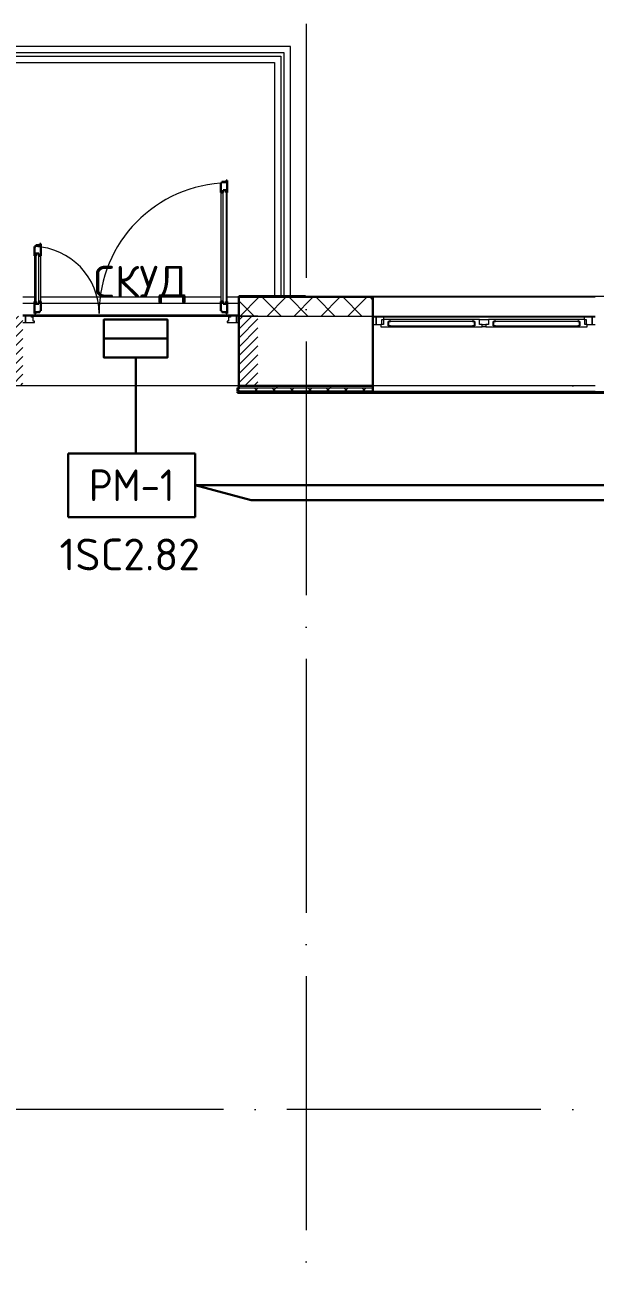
# Model space of a CAD drawing. Header units: millimetres. Extents: x -1073752 to 1436911, y -1379358 to 94781.
# Drawn here: x -1047518 to -1043029, y -986282 to -976512 of the extents above; entities that cross this region are included whole.
import ezdxf
from ezdxf.enums import TextEntityAlignment as Align

# ---------------------------------------------------------------- set-up
doc = ezdxf.new("R2010")
doc.units = ezdxf.units.MM
doc.set_wipeout_variables(frame=1)
doc.linetypes.add('ADSK_Линия сетки', pattern=[25, 20, -2.5, 0, -2.5])
doc.linetypes.add('ADSK_Штриховая_ш2 п1_5', pattern=[4.5, 3, -1.5])
for name, color, linetype, lineweight in [('_ Окна', 7, 'Continuous', 9), ('RC-Линии_связи-Адресные', 5, 'Continuous', 50), ('RC-Прочее_оборудование', 1, 'Continuous', 30), ('АПС', 5, 'Continuous', 30), ('Двери', 252, 'Continuous', 9), ('Лестницы', 7, 'Continuous', 9), ('лс', 5, 'Continuous', 30), ('Ограждение', 252, 'Continuous', 9), ('Окна', 7, 'Continuous', 9), ('Оси', 252, 'Continuous', 9), ('Стены внутренние', 7, 'Continuous', 18), ('Стены наружные', 7, 'Continuous', 18), ('Стены штриховка', 7, 'Continuous', 9)]:
    doc.layers.add(name, color=color, linetype=linetype, lineweight=lineweight)
doc.layers.add('Двери открывание', color=7, linetype='Continuous', lineweight=9, true_color=0xc0c0c0)
doc.styles.add('ICOCPEUR', font='isocpeur.ttf', dxfattribs={"height": 250})
doc.styles.add('ISOCPEUR', font='isocpeur.ttf', dxfattribs={"height": 250})
doc.styles.add('RubezhCAD', font='isocpeur.ttf')
doc.styles.get("Standard").update_dxf_attribs({"font": 'arial.ttf'})

# ---------------------------------------------------------------- blocks, each defined once
blk = doc.blocks.new('2 этаж')
at = {"layer": 'Двери', "lineweight": 18, "true_color": 0x636466}
h = blk.add_hatch(dxfattribs=at)
h.set_pattern_fill('FP_2', color=251, style=0, pattern_type=2)
h.set_pattern_definition([(45, (111971.006, 28635.747), (-35.3553, 35.3553), [])])
h.paths.add_polyline_path([(113096, 28360.7), (113096, 28910.7), (112946, 28910.7), (112946, 28360.7)])
h.paths.add_polyline_path([(111096, 28360.7), (111246, 28360.7), (111246, 28910.7), (111096, 28910.7), (111096, 28383.2)])
at = {"layer": '_ Окна', "color": 251, "true_color": 0x636466}
for p, q in [((114026, 28900.7), (114001, 28900.7)), ((114001, 28842.7), (114026, 28842.7)), ((114026, 28842.7), (114026, 28900.7)), ((114124, 28866.7), (114121, 28866.7)), ((114121, 28866.7), (114121, 28834.7)), ((114121, 28834.7), (114124, 28834.7)), ((114801, 28866.7), (114124, 28866.7)), ((114124, 28866.7), (114124, 28834.7)), ((114124, 28834.7), (114124, 28866.7)), ((114124, 28834.7), (114801, 28834.7)), ((114801, 28834.7), (114801, 28866.7)), ((114801, 28866.7), (114801, 28834.7)), ((114804, 28866.7), (114801, 28866.7)), ((114801, 28834.7), (114804, 28834.7)), ((114804, 28834.7), (114804, 28866.7)), ((114951, 28866.7), (114948, 28866.7)), ((114948, 28866.7), (114948, 28834.7)), ((114948, 28834.7), (114951, 28834.7)), ((115628, 28866.7), (114951, 28866.7)), ((114951, 28866.7), (114951, 28834.7)), ((114951, 28834.7), (114951, 28866.7)), ((114951, 28834.7), (115628, 28834.7)), ((115628, 28834.7), (115628, 28866.7)), ((115628, 28866.7), (115628, 28834.7)), ((115631, 28866.7), (115628, 28866.7)), ((115628, 28834.7), (115631, 28834.7)), ((115631, 28834.7), (115631, 28866.7)), ((115751, 28900.7), (115726, 28900.7)), ((115726, 28900.7), (115726, 28842.7)), ((115726, 28842.7), (115751, 28842.7))]:
    blk.add_line(p, q, dxfattribs=at)
at = {"layer": '_ Окна', "color": 251, "lineweight": 18, "true_color": 0x636466}
for p, q in [((114085.5, 28900.7), (114026, 28900.7)), ((114026, 28900.7), (114026, 28842.7)), ((114026, 28842.7), (114064, 28842.7)), ((114084, 28842.7), (114064, 28842.7)), ((114064, 28842.7), (114064, 28825.7)), ((114064, 28825.7), (114120, 28825.7)), ((114072, 28842.7), (114072, 28883.7)), ((114072, 28883.7), (114084, 28883.7)), ((114084, 28883.7), (114084, 28842.7)), ((114134.5, 28883.7), (114084, 28883.7)), ((114090, 28883.7), (114085.5, 28900.7)), ((114120, 28825.7), (114121, 28826.7)), ((114121, 28834.7), (114121, 28866.7)), ((114121, 28866.7), (114139, 28866.7)), ((114139, 28834.7), (114121, 28834.7)), ((114121, 28826.7), (114122, 28825.7)), ((114122, 28825.7), (114136.6, 28825.7)), ((114139, 28866.7), (114134.5, 28883.7)), ((114136.6, 28825.7), (114139, 28834.7)), ((114790.6, 28883.7), (114786, 28866.7)), ((114786, 28866.7), (114804, 28866.7)), ((114804, 28834.7), (114786, 28834.7)), ((114786, 28834.7), (114788.4, 28825.7)), ((114788.4, 28825.7), (114803, 28825.7)), ((114841, 28883.7), (114790.6, 28883.7)), ((114803, 28825.7), (114804, 28826.7)), ((114804, 28866.7), (114804, 28834.7)), ((114804, 28826.7), (114805, 28825.7)), ((114805, 28825.7), (114861, 28825.7)), ((114841, 28842.7), (114841, 28883.7)), ((114861, 28842.7), (114841, 28842.7)), ((114861, 28825.7), (114861, 28842.7)), ((114911, 28842.7), (114891, 28842.7)), ((114891, 28842.7), (114891, 28825.7)), ((114891, 28825.7), (114947, 28825.7)), ((114911, 28883.7), (114911, 28842.7)), ((114961.5, 28883.7), (114911, 28883.7)), ((114947, 28825.7), (114948, 28826.7)), ((114948, 28834.7), (114948, 28866.7)), ((114948, 28866.7), (114966, 28866.7)), ((114966, 28834.7), (114948, 28834.7)), ((114948, 28826.7), (114949, 28825.7)), ((114949, 28825.7), (114963.6, 28825.7)), ((114966, 28866.7), (114961.5, 28883.7)), ((114963.6, 28825.7), (114966, 28834.7)), ((115617.6, 28883.7), (115613, 28866.7)), ((115613, 28866.7), (115631, 28866.7)), ((115631, 28834.7), (115613, 28834.7)), ((115613, 28834.7), (115615.4, 28825.7)), ((115615.4, 28825.7), (115630, 28825.7)), ((115668, 28883.7), (115617.6, 28883.7)), ((115630, 28825.7), (115631, 28826.7)), ((115631, 28866.7), (115631, 28834.7)), ((115631, 28826.7), (115632, 28825.7)), ((115632, 28825.7), (115688, 28825.7)), ((115666.6, 28900.7), (115662, 28883.7)), ((115726, 28900.7), (115666.6, 28900.7)), ((115668, 28842.7), (115668, 28883.7)), ((115668, 28883.7), (115680, 28883.7)), ((115688, 28842.7), (115668, 28842.7)), ((115680, 28883.7), (115680, 28842.7)), ((115688, 28825.7), (115688, 28842.7)), ((115688, 28842.7), (115726, 28842.7)), ((115726, 28842.7), (115726, 28900.7))]:
    blk.add_line(p, q, dxfattribs=at)
at = {"layer": 'Двери', "color": 251, "lineweight": 30, "true_color": 0x636466}
for p, q in [((112813, 29958.7), (112804, 29958.7)), ((112804, 29958.7), (112804, 29884.7)), ((112845, 29968.7), (112813, 29968.7)), ((112813, 29968.7), (112813, 29958.7)), ((112821, 29884.7), (112821, 29902.7)), ((112821, 29902.7), (112845, 29902.7)), ((112854, 29978.7), (112845, 29978.7)), ((112845, 29978.7), (112845, 29968.7)), ((112845, 29902.7), (112845, 29884.7)), ((112854, 29884.7), (112854, 29978.7)), ((112804, 29884.7), (112821, 29884.7)), ((112845, 29884.7), (112854, 29884.7)), ((111347, 29458.7), (111338, 29458.7)), ((111338, 29458.7), (111338, 29384.7)), ((111379, 29468.7), (111347, 29468.7)), ((111347, 29468.7), (111347, 29458.7)), ((111388, 29478.7), (111379, 29478.7)), ((111379, 29478.7), (111379, 29468.7)), ((111388, 29384.7), (111388, 29478.7)), ((111347, 29384.7), (111338, 29384.7)), ((111347, 29402.7), (111347, 29384.7)), ((111371, 29402.7), (111347, 29402.7)), ((111371, 29384.7), (111371, 29402.7)), ((111388, 29384.7), (111371, 29384.7)), ((111338, 29024.7), (111338, 28930.7)), ((111347, 29024.7), (111338, 29024.7)), ((111347, 29006.7), (111347, 29024.7)), ((111371, 29024.7), (111371, 29006.7)), ((111388, 29024.7), (111371, 29024.7)), ((111388, 28950.7), (111388, 29024.7)), ((112804, 29024.7), (112804, 28950.7)), ((112804, 29024.7), (112821, 29024.7)), ((112821, 29024.7), (112821, 29006.7)), ((112845, 29024.7), (112854, 29024.7)), ((112845, 29006.7), (112845, 29024.7)), ((112854, 28930.7), (112854, 29024.7)), ((111338, 28930.7), (111347, 28930.7)), ((111371, 29006.7), (111347, 29006.7)), ((111347, 28930.7), (111347, 28940.7)), ((111347, 28940.7), (111379, 28940.7)), ((111379, 28940.7), (111379, 28950.7)), ((111379, 28950.7), (111388, 28950.7)), ((112804, 28950.7), (112813, 28950.7)), ((112813, 28950.7), (112813, 28940.7)), ((112813, 28940.7), (112845, 28940.7)), ((112821, 29006.7), (112845, 29006.7)), ((112845, 28940.7), (112845, 28930.7)), ((112845, 28930.7), (112854, 28930.7))]:
    blk.add_line(p, q, dxfattribs=at)
at = {"layer": 'Двери', "color": 251, "true_color": 0x636466}
for p, q in [((112821, 29006.7), (112821, 29902.7)), ((112821, 29902.7), (112845, 29902.7)), ((112845, 29902.7), (112845, 29006.7)), ((112804, 29884.7), (112804, 29024.7)), ((112854, 29024.7), (112854, 29884.7)), ((111338, 29384.7), (111338, 29024.7)), ((111347, 29402.7), (111347, 29006.7)), ((111371, 29402.7), (111347, 29402.7)), ((111371, 29006.7), (111371, 29402.7)), ((111388, 29024.7), (111388, 29384.7)), ((111347, 29006.7), (111371, 29006.7)), ((112845, 29006.7), (112821, 29006.7)), ((111266, 28910.7), (111246, 28910.7)), ((111246, 28860.7), (111266, 28860.7)), ((111266, 28860.7), (111266, 28910.7)), ((111313, 28910.7), (111266, 28910.7)), ((111266, 28910.7), (111266, 28860.7)), ((111266, 28860.7), (111338, 28860.7)), ((111313, 28901.7), (111313, 28910.7)), ((111328, 28901.7), (111313, 28901.7)), ((111328, 28869.7), (111328, 28901.7)), ((111338, 28869.7), (111328, 28869.7)), ((111338, 28860.7), (111338, 28869.7)), ((112864, 28869.7), (112854, 28869.7)), ((112854, 28869.7), (112854, 28860.7)), ((112854, 28860.7), (112926, 28860.7)), ((112879, 28901.7), (112864, 28901.7)), ((112864, 28901.7), (112864, 28869.7)), ((112879, 28910.7), (112879, 28901.7)), ((112926, 28910.7), (112879, 28910.7)), ((112946, 28910.7), (112926, 28910.7)), ((112926, 28910.7), (112926, 28860.7)), ((112926, 28860.7), (112926, 28910.7)), ((112926, 28860.7), (112946, 28860.7)), ((112946, 28860.7), (112946, 28910.7))]:
    blk.add_line(p, q, dxfattribs=at)
at = {"layer": 'Двери', "color": 251, "linetype": 'ADSK_Штриховая_ш2 п1_5', "true_color": 0x636466}
for p, q in [((113096, 28910.7), (112946, 28910.7)), ((112946, 28910.7), (112946, 28360.7)), ((112946, 28360.7), (113096, 28360.7))]:
    blk.add_line(p, q, dxfattribs=at)
at = {"layer": 'Двери открывание', "color": 251, "true_color": 0x636466}
for centre, radius, start, end in [((112874, 28930.7), 1028, 91.11477, 180), ((111318, 28930.7), 528, 0, 87.82919)]:
    blk.add_arc(centre, radius, start, end, dxfattribs=at)
at = {"layer": 'Лестницы', "color": 251, "true_color": 0x636466}
for p, q in [((113351.3, 31032.7), (110626, 31032.7)), ((113301.3, 30982.7), (110676, 30982.7)), ((113301.3, 29067.7), (113301.3, 30982.7)), ((113351.3, 29067.7), (113351.3, 31032.7)), ((111246, 29062.7), (111338, 29062.7)), ((111388, 29062.7), (112804, 29062.7)), ((112854, 29062.7), (112946, 29062.7)), ((111246, 29012.7), (111338, 29012.7)), ((111388, 29012.7), (112804, 29012.7)), ((112854, 29012.7), (112946, 29012.7))]:
    blk.add_line(p, q, dxfattribs=at)
at = {"layer": 'Ограждение', "color": 251, "true_color": 0x636466}
for p, q in [((110701, 30957.7), (113276.3, 30957.7)), ((110751, 30907.7), (113226.3, 30907.7)), ((113226.3, 30907.7), (113226.3, 29067.7)), ((113276.3, 30957.7), (113276.3, 29067.7))]:
    blk.add_line(p, q, dxfattribs=at)
at = {"layer": 'Окна', "color": 251, "true_color": 0x636466}
for p, q in [((115666.6, 28900.7), (114085.5, 28900.7)), ((114120, 28825.7), (114122, 28825.7)), ((114790.6, 28883.7), (114134.5, 28883.7)), ((114136.6, 28825.7), (114788.4, 28825.7)), ((114803, 28825.7), (114805, 28825.7)), ((114841, 28883.7), (114910.8, 28883.7)), ((114861, 28842.7), (114891, 28842.7)), ((114891, 28825.7), (114861, 28825.7)), ((114947, 28825.7), (114949, 28825.7)), ((115617.6, 28883.7), (114961.5, 28883.7)), ((114963.6, 28825.7), (115615.4, 28825.7)), ((115630, 28825.7), (115632, 28825.7))]:
    blk.add_line(p, q, dxfattribs=at)
at = {"layer": 'Оси', "color": 251, "linetype": 'ADSK_Линия сетки', "ltscale": 100, "true_color": 0x636466}
for p, q in [((113476, 33711.4), (113476, 16056.5)), ((165326, 28360.7), (93603.7, 28360.7)), ((165326, 22660.7), (93565.9, 22660.7))]:
    blk.add_line(p, q, dxfattribs=at)
at = {"layer": 'Стены внутренние', "color": 251, "lineweight": 30, "true_color": 0x636466}
for p, q in [((112946, 28360.7), (112946, 29062.7)), ((114001, 29062.7), (112946, 29062.7)), ((114001, 28360.7), (114001, 29062.7)), ((114001, 28360.7), (112946, 28360.7))]:
    blk.add_line(p, q, dxfattribs=at)
at = {"layer": 'Стены внутренние', "color": 251, "linetype": 'Continuous', "lineweight": 9, "true_color": 0x636466}
for p, q in [((112946.5, 29054.5), (112946, 29055.4)), ((113065.7, 28910.7), (112948, 29028.4)), ((112956.1, 28910.7), (113106.1, 29060.7)), ((113086.2, 29062.7), (113085, 29060.7)), ((113277.8, 28910.7), (113127.8, 29060.7)), ((113168.3, 28910.7), (113318.3, 29060.7)), ((113489.9, 28910.7), (113339.9, 29060.7)), ((113380.4, 28910.7), (113530.4, 29060.7)), ((113529.5, 29060.7), (113528.3, 29062.7)), ((113702.1, 28910.7), (113552.1, 29060.7)), ((113592.5, 28910.7), (113742.5, 29060.7)), ((113914.2, 28910.7), (113764.2, 29060.7)), ((113804.7, 28910.7), (113954.7, 29060.7)), ((113999, 29038.1), (113976.3, 29060.7))]:
    blk.add_line(p, q, dxfattribs=at)
at = {"layer": 'Стены внутренние', "color": 251, "true_color": 0x636466}
for p, q in [((114001, 29062.7), (115751, 29062.7)), ((111246, 28920.7), (112946, 28920.7)), ((111313, 28910.7), (112879, 28910.7)), ((112946, 28910.7), (115750, 28910.7)), ((112946, 28360.7), (111246, 28360.7)), ((115751, 28360.7), (114001, 28360.7))]:
    blk.add_line(p, q, dxfattribs=at)
at = {"layer": 'Стены наружные', "color": 251, "lineweight": 30, "true_color": 0x636466}
for p, q in [((113471, 29067.7), (112946, 29067.7)), ((112946, 29067.7), (112946, 29062.7)), ((112946, 29062.7), (113471, 29062.7)), ((113471, 29067.7), (113471, 29062.7)), ((112936, 28345.7), (112946, 28345.7)), ((112936, 28315.7), (112936, 28345.7)), ((112946, 28345.7), (112946, 28360.7)), ((114001, 28315.7), (114001, 28360.7)), ((114001, 28315.7), (112936, 28315.7)), ((130071, 28310.7), (112936, 28310.7)), ((112936, 28305.7), (112936, 28310.7)), ((112936, 28305.7), (130071, 28305.7))]:
    blk.add_line(p, q, dxfattribs=at)
at = {"layer": 'Стены наружные', "color": 251, "linetype": 'Continuous', "lineweight": 9, "true_color": 0x636466}
for p, q in [((113089.1, 29067.7), (113086.2, 29062.7)), ((112936, 28324.9), (112956.8, 28345.7)), ((112953.6, 28315.7), (112936, 28333.3)), ((113095, 28315.7), (113065, 28345.7)), ((113068.3, 28315.7), (113098.3, 28345.7)), ((113236.4, 28315.7), (113206.4, 28345.7)), ((113209.7, 28315.7), (113239.7, 28345.7)), ((113239.7, 28345.7), (113254.7, 28360.7)), ((113377.8, 28315.7), (113347.8, 28345.7)), ((113351.1, 28315.7), (113381.1, 28345.7)), ((113519.3, 28315.7), (113489.3, 28345.7)), ((113492.5, 28315.7), (113522.5, 28345.7)), ((113660.7, 28315.7), (113630.7, 28345.7)), ((113633.9, 28315.7), (113663.9, 28345.7)), ((113663.9, 28345.7), (113678.9, 28360.7)), ((113802.1, 28315.7), (113772.1, 28345.7)), ((113775.4, 28315.7), (113805.4, 28345.7)), ((113943.5, 28315.7), (113913.5, 28345.7)), ((113916.8, 28315.7), (113946.8, 28345.7))]:
    blk.add_line(p, q, dxfattribs=at)
at = {"layer": 'Стены наружные', "color": 251, "true_color": 0x636466}
for p, q in [((113476, 29067.7), (119071, 29067.7)), ((113476, 29062.7), (113476, 29067.7)), ((114001, 29067.7), (114001, 29062.7)), ((115751, 29062.7), (114001, 29062.7)), ((115751, 28315.7), (114001, 28315.7))]:
    blk.add_line(p, q, dxfattribs=at)
at = {"layer": 'Стены штриховка', "color": 251, "true_color": 0x636466}
for p, q in [((112948, 28910.7), (112948, 29060.7)), ((112948, 29060.7), (113999, 29060.7)), ((113999, 29060.7), (113999, 28986.7)), ((113999, 28986.7), (114001, 28986.7)), ((112946, 28345.7), (114001, 28345.7))]:
    blk.add_line(p, q, dxfattribs=at)
blk = doc.blocks.new('РМ1')
at = {"layer": 'RC-Прочее_оборудование'}
blk.add_point((0, 0), dxfattribs=at)
blk.add_attdef('PSTN', text='', height=2.5, dxfattribs=at).set_placement((5.721, 2.541), align=Align.BOTTOM_CENTER)
blk.add_wipeout([(4.999, 2.501), (4.999, -2.501), (-4.999, -2.501), (-4.999, 2.501)]).dxf.layer = 'RC-Прочее_оборудование'
blk.add_wipeout([(-4.999, -2.501), (-4.999, 2.501), (4.999, 2.501), (4.999, -2.501)]).dxf.layer = 'RC-Прочее_оборудование'
for p, q in [((-4.999, 2.501), (4.999, 2.501)), ((-4.999, -2.501), (-4.999, 2.501)), ((-4.999, 2.501), (-4.999, 2.501)), ((4.999, 2.501), (4.999, -2.501)), ((4.999, -2.501), (-4.999, -2.501))]:
    blk.add_line(p, q, dxfattribs=at)
at = {"layer": 'RC-Прочее_оборудование', "ltscale": 100, "style": 'ISOCPEUR', "width": 0.9}
blk.add_text('РМ-1', height=2.5, dxfattribs=at).set_placement((0.001, -0.001), align=Align.MIDDLE)

msp = doc.modelspace()

# ---------------------------------------------------------------- linework, layer by layer
at = {"layer": 'АПС', "color": 3, "lineweight": 30}
msp.add_lwpolyline([(-1046395.5, -979133.2), (-1046895.5, -979133.2), (-1046895.5, -978833.2), (-1046395.5, -978833.2), (-1046395.5, -979133.2), (-1046395.5, -978983.2), (-1046895.5, -978983.2)], dxfattribs=at)
at = {"layer": 'лс', "color": 96, "true_color": 0x008800}
msp.add_line((-1046645.5, -979133.2), (-1046645.5, -979888.6), dxfattribs=at)
at = {"layer": 'лс', "color": 5}
for p, q in [((-1046177.7, -980138.7), (-1028984.8, -980138.7)), ((-1046177.7, -980138.7), (-1045737.6, -980256.5)), ((-1045737.6, -980256.5), (-1029147.1, -980256.5))]:
    msp.add_line(p, q, dxfattribs=at)

# ---------------------------------------------------------------- block references
msp.add_blockref('2 этаж', (-1158779.2, -1007716.5))

# ---------------------------------------------------------------- texts
at = {"layer": 'RC-Линии_связи-Адресные', "color": 0, "linetype": 'Continuous', "lineweight": 40, "ltscale": 15, "insert": (-1046609, -978410.4), "char_height": 250, "width": 2971.683, "attachment_point": 2, "style": 'ICOCPEUR'}
msp.add_mtext('СКУД', dxfattribs=at)

# ---------------------------------------------------------------- next in the draw order: block references
ref = msp.add_blockref('РМ1', (-1046677.6, -980138.7), dxfattribs=dict(xscale=100, yscale=100, zscale=100))
ref.add_attrib('PSTN', '1SC2.82', dxfattribs={"layer": 'RC-Прочее_оборудование', "color": 0, "height": 250, "style": 'RubezhCAD'}).set_placement((-1046692.4, -980558.8), align=Align.TOP_CENTER)

doc.saveas('drawing.dxf')
